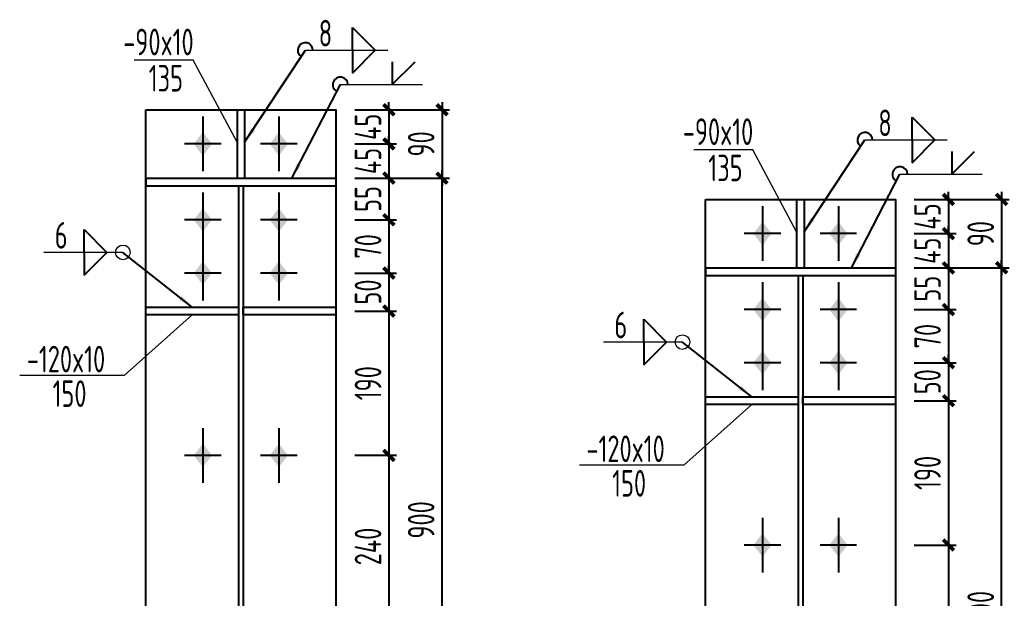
# Model space of a CAD drawing. Extents: x -3102990 to -851544, y -5293060 to -2540151.
# Drawn here: x -1181307 to -1168278, y -2663448 to -2655833 of the extents above; entities that cross this region are included whole.
import ezdxf

# ---------------------------------------------------------------- set-up
doc = ezdxf.new("R2010")
doc.units = 0
doc.header["$LTSCALE"] = 1000
doc.header["$PDMODE"] = 1
doc.linetypes.add('DOTE', pattern=[2.42, 2, -0.2, 0.02, -0.2])
doc.layers.get('0').update_dxf_attribs({"linetype": 'CONTINUOUS'})
doc.layers.get('Defpoints').update_dxf_attribs({"linetype": 'CONTINUOUS'})
for name, color, linetype in [('10', 7, 'CONTINUOUS'), ('AXIS', 253, 'DOTE'), ('COLU', 7, 'CONTINUOUS'), ('DIM', 3, 'CONTINUOUS'), ('TEXT', 7, 'CONTINUOUS'), ('WELD', 7, 'CONTINUOUS')]:
    doc.layers.add(name, color=color, linetype=linetype)
doc.styles.add('TSSD_Dimension', font='tssdeng.shx', dxfattribs={"width": 0.7, "bigfont": 'Hztxt.shx'})
doc.styles.add('TSSD_Rein', font='Tssdeng.shx', dxfattribs={"width": 0.75, "bigfont": 'hztxt.shx'})
doc.dimstyles.new('TSSD_10_100', dxfattribs={"dimtxt": 350, "dimasz": 100, "dimexe": 100, "dimexo": 250, "dimgap": 100, "dimtad": 1, "dimdec": 0, "dimlfac": 0.1, "dimzin": 0, "dimdsep": 46, "dimtxsty": 'TSSD_Dimension', "dimblk": 'ARCHTICK', "dimcen": 0, "dimdle": 100, "dimclrt": 7, "dimadec": 0, "dimazin": 0, "dimtfac": 1, "dimtdec": 0, "dimtix": 1, "dimtmove": 2, "dimatfit": 3, "dimldrblk": 'ARCHTICK', "dimfxl": 1, "dimtolj": 1, "dimtzin": 0, "dimarcsym": 0})
doc.dimstyles.new('TSSD_LEADER_STYLE_200.0', dxfattribs={"dimtxt": 700, "dimasz": 200, "dimexe": 200, "dimexo": 500, "dimgap": 0.09, "dimtad": 0, "dimtih": 1, "dimtoh": 1, "dimdec": 4, "dimzin": 0, "dimdsep": 46, "dimtxsty": 'Standard', "dimcen": 0.09, "dimdle": 200, "dimclrt": 7, "dimadec": 0, "dimazin": 0, "dimtfac": 1, "dimtdec": 4, "dimtofl": 0, "dimtmove": 0, "dimatfit": 3, "dimfxl": 1, "dimtolj": 1, "dimtzin": 0, "dimarcsym": 0})

# ---------------------------------------------------------------- blocks, each defined once
blk = doc.blocks.new('A$C5C7C78FF')
at = {"layer": '10', "color": 0}
blk.add_solid([(27, -141, -192), (-73, -11, -192), (127, -11, -192), (27, 119, -192)], dxfattribs=at)
at = {"layer": 'AXIS', "color": 0, "linetype": 'ByBlock'}
for p, q in [((27, -311, -192), (27, 289, -192)), ((227, -11, -192), (-173, -11, -192))]:
    blk.add_line(p, q, dxfattribs=at)
blk = doc.blocks.new('_ArchTick')
at = {"color": 0, "const_width": 0.5}
blk.add_lwpolyline([(-0.71, -0.71), (0.71, 0.71)], dxfattribs=at)
blk = doc.blocks.new('*D2942')
at = {"layer": 'Defpoints', "color": 0}
for p in [(-1177145, -2657017), (-1177145, -2657467), (-1176446, -2657467)]:
    blk.add_point(p, dxfattribs=at)
at = {"layer": 'DIM', "color": 0, "lineweight": -2}
for p, q in [((-1176895, -2657017), (-1176346, -2657017)), ((-1176446, -2657017), (-1176446, -2656917)), ((-1176446, -2657017), (-1176446, -2657467)), ((-1176895, -2657467), (-1176346, -2657467)), ((-1176446, -2657467), (-1176446, -2657567))]:
    blk.add_line(p, q, dxfattribs=at)
at = {"layer": 'DIM', "color": 0, "lineweight": -2, "xscale": 100, "yscale": 100, "zscale": 100}
for p, rotation in [((-1176446, -2657017), 270), ((-1176446, -2657467), 90)]:
    blk.add_blockref('_ArchTick', p, dxfattribs=dict(at, rotation=rotation))
at = {"layer": 'DIM', "color": 7, "insert": (-1176721, -2657242), "char_height": 350, "attachment_point": 5, "rotation": 90, "style": 'TSSD_Dimension'}
blk.add_mtext('\\A1;45', dxfattribs=at)
blk = doc.blocks.new('*D2943')
at = {"layer": 'Defpoints', "color": 0}
for p in [(-1177145, -2657467), (-1177145, -2657917), (-1176446, -2657917)]:
    blk.add_point(p, dxfattribs=at)
at = {"layer": 'DIM', "color": 0, "lineweight": -2}
for p, q in [((-1176446, -2657467), (-1176446, -2657367)), ((-1176895, -2657467), (-1176346, -2657467)), ((-1176446, -2657467), (-1176446, -2657917)), ((-1176895, -2657917), (-1176346, -2657917)), ((-1176446, -2657917), (-1176446, -2658017))]:
    blk.add_line(p, q, dxfattribs=at)
at = {"layer": 'DIM', "color": 0, "lineweight": -2, "xscale": 100, "yscale": 100, "zscale": 100}
for p, rotation in [((-1176446, -2657467), 270), ((-1176446, -2657917), 90)]:
    blk.add_blockref('_ArchTick', p, dxfattribs=dict(at, rotation=rotation))
at = {"layer": 'DIM', "color": 7, "insert": (-1176721, -2657692), "char_height": 350, "attachment_point": 5, "rotation": 90, "style": 'TSSD_Dimension'}
blk.add_mtext('\\A1;45', dxfattribs=at)
blk = doc.blocks.new('*D2944')
at = {"layer": 'Defpoints', "color": 0}
for p in [(-1177145, -2657917), (-1177145, -2658467), (-1176446, -2658467)]:
    blk.add_point(p, dxfattribs=at)
at = {"layer": 'DIM', "color": 0, "lineweight": -2}
for p, q in [((-1176895, -2657917), (-1176346, -2657917)), ((-1176446, -2657817), (-1176446, -2658567)), ((-1176895, -2658467), (-1176346, -2658467))]:
    blk.add_line(p, q, dxfattribs=at)
at = {"layer": 'DIM', "color": 0, "lineweight": -2, "xscale": 100, "yscale": 100, "zscale": 100}
for p, rotation in [((-1176446, -2657917), 90), ((-1176446, -2658467), 270)]:
    blk.add_blockref('_ArchTick', p, dxfattribs=dict(at, rotation=rotation))
at = {"layer": 'DIM', "color": 7, "insert": (-1176721, -2658192), "char_height": 350, "attachment_point": 5, "rotation": 90, "style": 'TSSD_Dimension'}
blk.add_mtext('\\A1;55', dxfattribs=at)
blk = doc.blocks.new('_WELD004')
at = {"color": 0, "linetype": 'ByBlock'}
for p, q in [((0, 1), (1, 0)), ((0, 0), (0, 1))]:
    blk.add_line(p, q, dxfattribs=at)
blk = doc.blocks.new('*D2953')
at = {"layer": 'Defpoints', "color": 0}
for p in [(-1177145, -2657017), (-1177145, -2657917), (-1175746, -2657917)]:
    blk.add_point(p, dxfattribs=at)
at = {"layer": 'DIM', "color": 0, "lineweight": -2}
for p, q in [((-1176895, -2657017), (-1175646, -2657017)), ((-1175746, -2656917), (-1175746, -2658017)), ((-1176895, -2657917), (-1175646, -2657917))]:
    blk.add_line(p, q, dxfattribs=at)
at = {"layer": 'DIM', "color": 0, "lineweight": -2, "xscale": 100, "yscale": 100, "zscale": 100}
for p, rotation in [((-1175746, -2657017), 90), ((-1175746, -2657917), 270)]:
    blk.add_blockref('_ArchTick', p, dxfattribs=dict(at, rotation=rotation))
at = {"layer": 'DIM', "color": 7, "insert": (-1176021, -2657467), "char_height": 350, "attachment_point": 5, "rotation": 90, "style": 'TSSD_Dimension'}
blk.add_mtext('\\A1;90', dxfattribs=at)
blk = doc.blocks.new('*D2955')
at = {"layer": 'Defpoints', "color": 0, "ltscale": 1.5}
for p in [(-1177145, -2657917), (-1175746, -2657917), (-1177145, -2666917)]:
    blk.add_point(p, dxfattribs=at)
at = {"layer": 'DIM', "color": 0, "lineweight": -2, "ltscale": 1.5}
for p, q in [((-1176895, -2657917), (-1175646, -2657917)), ((-1175746, -2667017), (-1175746, -2657817)), ((-1176895, -2666917), (-1175646, -2666917))]:
    blk.add_line(p, q, dxfattribs=at)
at = {"layer": 'DIM', "color": 0, "lineweight": -2, "ltscale": 1.5, "xscale": 100, "yscale": 100, "zscale": 100}
for p, rotation in [((-1175746, -2657917), 90), ((-1175746, -2666917), 270)]:
    blk.add_blockref('_ArchTick', p, dxfattribs=dict(at, rotation=rotation))
at = {"layer": 'DIM', "color": 7, "ltscale": 1.5, "insert": (-1176021, -2662417), "char_height": 350, "attachment_point": 5, "rotation": 90, "style": 'TSSD_Dimension'}
blk.add_mtext('\\A1;900', dxfattribs=at)
blk = doc.blocks.new('*D2940')
at = {"layer": 'Defpoints', "color": 0, "ltscale": 1.5}
for p in [(-1177145, -2658467), (-1177145, -2659167), (-1176446, -2659167)]:
    blk.add_point(p, dxfattribs=at)
at = {"layer": 'DIM', "color": 0, "lineweight": -2, "ltscale": 1.5}
for p, q in [((-1176446, -2658367), (-1176446, -2659267)), ((-1176895, -2658467), (-1176346, -2658467)), ((-1176895, -2659167), (-1176346, -2659167))]:
    blk.add_line(p, q, dxfattribs=at)
at = {"layer": 'DIM', "color": 0, "lineweight": -2, "ltscale": 1.5, "xscale": 100, "yscale": 100, "zscale": 100}
for p, rotation in [((-1176446, -2658467), 90), ((-1176446, -2659167), 270)]:
    blk.add_blockref('_ArchTick', p, dxfattribs=dict(at, rotation=rotation))
at = {"layer": 'DIM', "color": 7, "ltscale": 1.5, "insert": (-1176721, -2658817), "char_height": 350, "attachment_point": 5, "rotation": 90, "style": 'TSSD_Dimension'}
blk.add_mtext('\\A1;70', dxfattribs=at)
blk = doc.blocks.new('*D2941')
at = {"layer": 'Defpoints', "color": 0, "ltscale": 1.5}
for p in [(-1177145, -2659167), (-1177145, -2659667), (-1176446, -2659667)]:
    blk.add_point(p, dxfattribs=at)
at = {"layer": 'DIM', "color": 0, "lineweight": -2, "ltscale": 1.5}
for p, q in [((-1176446, -2659167), (-1176446, -2659067)), ((-1176895, -2659167), (-1176346, -2659167)), ((-1176446, -2659167), (-1176446, -2659667)), ((-1176895, -2659667), (-1176346, -2659667)), ((-1176446, -2659667), (-1176446, -2659767))]:
    blk.add_line(p, q, dxfattribs=at)
at = {"layer": 'DIM', "color": 0, "lineweight": -2, "ltscale": 1.5, "xscale": 100, "yscale": 100, "zscale": 100}
for p, rotation in [((-1176446, -2659167), 270), ((-1176446, -2659667), 90)]:
    blk.add_blockref('_ArchTick', p, dxfattribs=dict(at, rotation=rotation))
at = {"layer": 'DIM', "color": 7, "ltscale": 1.5, "insert": (-1176721, -2659417), "char_height": 350, "attachment_point": 5, "rotation": 90, "style": 'TSSD_Dimension'}
blk.add_mtext('\\A1;50', dxfattribs=at)
blk = doc.blocks.new('*D2956')
at = {"layer": 'Defpoints', "color": 0, "ltscale": 1.5}
for p in [(-1177145, -2659667), (-1177145, -2661567), (-1176446, -2661567)]:
    blk.add_point(p, dxfattribs=at)
at = {"layer": 'DIM', "color": 0, "lineweight": -2, "ltscale": 1.5}
for p, q in [((-1176446, -2659567), (-1176446, -2661667)), ((-1176895, -2659667), (-1176346, -2659667)), ((-1176895, -2661567), (-1176346, -2661567))]:
    blk.add_line(p, q, dxfattribs=at)
at = {"layer": 'DIM', "color": 0, "lineweight": -2, "ltscale": 1.5, "xscale": 100, "yscale": 100, "zscale": 100}
for p, rotation in [((-1176446, -2659667), 90), ((-1176446, -2661567), 270)]:
    blk.add_blockref('_ArchTick', p, dxfattribs=dict(at, rotation=rotation))
at = {"layer": 'DIM', "color": 7, "ltscale": 1.5, "insert": (-1176721, -2660617), "char_height": 350, "attachment_point": 5, "rotation": 90, "style": 'TSSD_Dimension'}
blk.add_mtext('\\A1;190', dxfattribs=at)
blk = doc.blocks.new('*D2957')
at = {"layer": 'Defpoints', "color": 0, "ltscale": 1.5}
for p in [(-1177145, -2661567), (-1177145, -2663967), (-1176446, -2663967)]:
    blk.add_point(p, dxfattribs=at)
at = {"layer": 'DIM', "color": 0, "lineweight": -2, "ltscale": 1.5}
for p, q in [((-1176895, -2661567), (-1176346, -2661567)), ((-1176446, -2661467), (-1176446, -2664067)), ((-1176895, -2663967), (-1176346, -2663967))]:
    blk.add_line(p, q, dxfattribs=at)
at = {"layer": 'DIM', "color": 0, "lineweight": -2, "ltscale": 1.5, "xscale": 100, "yscale": 100, "zscale": 100}
for p, rotation in [((-1176446, -2661567), 90), ((-1176446, -2663967), 270)]:
    blk.add_blockref('_ArchTick', p, dxfattribs=dict(at, rotation=rotation))
at = {"layer": 'DIM', "color": 7, "ltscale": 1.5, "insert": (-1176721, -2662767), "char_height": 350, "attachment_point": 5, "rotation": 90, "style": 'TSSD_Dimension'}
blk.add_mtext('\\A1;240', dxfattribs=at)
blk = doc.blocks.new('*D2962')
at = {"layer": 'Defpoints', "color": 0}
for p in [(-1169777, -2658198), (-1169777, -2658648), (-1169078, -2658648)]:
    blk.add_point(p, dxfattribs=at)
at = {"layer": 'DIM', "color": 0, "lineweight": -2}
for p, q in [((-1169527, -2658198), (-1168978, -2658198)), ((-1169078, -2658198), (-1169078, -2658098)), ((-1169078, -2658198), (-1169078, -2658648)), ((-1169527, -2658648), (-1168978, -2658648)), ((-1169078, -2658648), (-1169078, -2658748))]:
    blk.add_line(p, q, dxfattribs=at)
at = {"layer": 'DIM', "color": 0, "lineweight": -2, "xscale": 100, "yscale": 100, "zscale": 100}
for p, rotation in [((-1169078, -2658198), 270), ((-1169078, -2658648), 90)]:
    blk.add_blockref('_ArchTick', p, dxfattribs=dict(at, rotation=rotation))
at = {"layer": 'DIM', "color": 7, "insert": (-1169353, -2658423), "char_height": 350, "attachment_point": 5, "rotation": 90, "style": 'TSSD_Dimension'}
blk.add_mtext('\\A1;45', dxfattribs=at)
blk = doc.blocks.new('*D2963')
at = {"layer": 'Defpoints', "color": 0}
for p in [(-1169777, -2658648), (-1169777, -2659098), (-1169078, -2659098)]:
    blk.add_point(p, dxfattribs=at)
at = {"layer": 'DIM', "color": 0, "lineweight": -2}
for p, q in [((-1169078, -2658648), (-1169078, -2658548)), ((-1169527, -2658648), (-1168978, -2658648)), ((-1169078, -2658648), (-1169078, -2659098)), ((-1169527, -2659098), (-1168978, -2659098)), ((-1169078, -2659098), (-1169078, -2659198))]:
    blk.add_line(p, q, dxfattribs=at)
at = {"layer": 'DIM', "color": 0, "lineweight": -2, "xscale": 100, "yscale": 100, "zscale": 100}
for p, rotation in [((-1169078, -2658648), 270), ((-1169078, -2659098), 90)]:
    blk.add_blockref('_ArchTick', p, dxfattribs=dict(at, rotation=rotation))
at = {"layer": 'DIM', "color": 7, "insert": (-1169353, -2658873), "char_height": 350, "attachment_point": 5, "rotation": 90, "style": 'TSSD_Dimension'}
blk.add_mtext('\\A1;45', dxfattribs=at)
blk = doc.blocks.new('*D2964')
at = {"layer": 'Defpoints', "color": 0}
for p in [(-1169777, -2659098), (-1169777, -2659648), (-1169078, -2659648)]:
    blk.add_point(p, dxfattribs=at)
at = {"layer": 'DIM', "color": 0, "lineweight": -2}
for p, q in [((-1169527, -2659098), (-1168978, -2659098)), ((-1169078, -2658998), (-1169078, -2659748)), ((-1169527, -2659648), (-1168978, -2659648))]:
    blk.add_line(p, q, dxfattribs=at)
at = {"layer": 'DIM', "color": 0, "lineweight": -2, "xscale": 100, "yscale": 100, "zscale": 100}
for p, rotation in [((-1169078, -2659098), 90), ((-1169078, -2659648), 270)]:
    blk.add_blockref('_ArchTick', p, dxfattribs=dict(at, rotation=rotation))
at = {"layer": 'DIM', "color": 7, "insert": (-1169353, -2659373), "char_height": 350, "attachment_point": 5, "rotation": 90, "style": 'TSSD_Dimension'}
blk.add_mtext('\\A1;55', dxfattribs=at)
blk = doc.blocks.new('*D2973')
at = {"layer": 'Defpoints', "color": 0}
for p in [(-1169777, -2658198), (-1169777, -2659098), (-1168378, -2659098)]:
    blk.add_point(p, dxfattribs=at)
at = {"layer": 'DIM', "color": 0, "lineweight": -2}
for p, q in [((-1169527, -2658198), (-1168278, -2658198)), ((-1168378, -2658098), (-1168378, -2659198)), ((-1169527, -2659098), (-1168278, -2659098))]:
    blk.add_line(p, q, dxfattribs=at)
at = {"layer": 'DIM', "color": 0, "lineweight": -2, "xscale": 100, "yscale": 100, "zscale": 100}
for p, rotation in [((-1168378, -2658198), 90), ((-1168378, -2659098), 270)]:
    blk.add_blockref('_ArchTick', p, dxfattribs=dict(at, rotation=rotation))
at = {"layer": 'DIM', "color": 7, "insert": (-1168653, -2658648), "char_height": 350, "attachment_point": 5, "rotation": 90, "style": 'TSSD_Dimension'}
blk.add_mtext('\\A1;90', dxfattribs=at)
blk = doc.blocks.new('*D2975')
at = {"layer": 'Defpoints', "color": 0, "ltscale": 1.5}
for p in [(-1169777, -2659098), (-1168378, -2659098), (-1169777, -2668098)]:
    blk.add_point(p, dxfattribs=at)
at = {"layer": 'DIM', "color": 0, "lineweight": -2, "ltscale": 1.5}
for p, q in [((-1169527, -2659098), (-1168278, -2659098)), ((-1168378, -2668198), (-1168378, -2658998)), ((-1169527, -2668098), (-1168278, -2668098))]:
    blk.add_line(p, q, dxfattribs=at)
at = {"layer": 'DIM', "color": 0, "lineweight": -2, "ltscale": 1.5, "xscale": 100, "yscale": 100, "zscale": 100}
for p, rotation in [((-1168378, -2659098), 90), ((-1168378, -2668098), 270)]:
    blk.add_blockref('_ArchTick', p, dxfattribs=dict(at, rotation=rotation))
at = {"layer": 'DIM', "color": 7, "ltscale": 1.5, "insert": (-1168653, -2663598), "char_height": 350, "attachment_point": 5, "rotation": 90, "style": 'TSSD_Dimension'}
blk.add_mtext('\\A1;900', dxfattribs=at)
blk = doc.blocks.new('*D2976')
at = {"layer": 'Defpoints', "color": 0, "ltscale": 1.5}
for p in [(-1169777, -2659648), (-1169777, -2660348), (-1169078, -2660348)]:
    blk.add_point(p, dxfattribs=at)
at = {"layer": 'DIM', "color": 0, "lineweight": -2, "ltscale": 1.5}
for p, q in [((-1169078, -2659548), (-1169078, -2660448)), ((-1169527, -2659648), (-1168978, -2659648)), ((-1169527, -2660348), (-1168978, -2660348))]:
    blk.add_line(p, q, dxfattribs=at)
at = {"layer": 'DIM', "color": 0, "lineweight": -2, "ltscale": 1.5, "xscale": 100, "yscale": 100, "zscale": 100}
for p, rotation in [((-1169078, -2659648), 90), ((-1169078, -2660348), 270)]:
    blk.add_blockref('_ArchTick', p, dxfattribs=dict(at, rotation=rotation))
at = {"layer": 'DIM', "color": 7, "ltscale": 1.5, "insert": (-1169353, -2659998), "char_height": 350, "attachment_point": 5, "rotation": 90, "style": 'TSSD_Dimension'}
blk.add_mtext('\\A1;70', dxfattribs=at)
blk = doc.blocks.new('*D2977')
at = {"layer": 'Defpoints', "color": 0, "ltscale": 1.5}
for p in [(-1169777, -2660348), (-1169777, -2660848), (-1169078, -2660848)]:
    blk.add_point(p, dxfattribs=at)
at = {"layer": 'DIM', "color": 0, "lineweight": -2, "ltscale": 1.5}
for p, q in [((-1169078, -2660348), (-1169078, -2660248)), ((-1169527, -2660348), (-1168978, -2660348)), ((-1169078, -2660348), (-1169078, -2660848)), ((-1169527, -2660848), (-1168978, -2660848)), ((-1169078, -2660848), (-1169078, -2660948))]:
    blk.add_line(p, q, dxfattribs=at)
at = {"layer": 'DIM', "color": 0, "lineweight": -2, "ltscale": 1.5, "xscale": 100, "yscale": 100, "zscale": 100}
for p, rotation in [((-1169078, -2660348), 270), ((-1169078, -2660848), 90)]:
    blk.add_blockref('_ArchTick', p, dxfattribs=dict(at, rotation=rotation))
at = {"layer": 'DIM', "color": 7, "ltscale": 1.5, "insert": (-1169353, -2660598), "char_height": 350, "attachment_point": 5, "rotation": 90, "style": 'TSSD_Dimension'}
blk.add_mtext('\\A1;50', dxfattribs=at)
blk = doc.blocks.new('*D2959')
at = {"layer": 'Defpoints', "color": 0, "ltscale": 1.5}
for p in [(-1169777, -2660848), (-1169777, -2662748), (-1169078, -2662748)]:
    blk.add_point(p, dxfattribs=at)
at = {"layer": 'DIM', "color": 0, "lineweight": -2, "ltscale": 1.5}
for p, q in [((-1169078, -2660748), (-1169078, -2662848)), ((-1169527, -2660848), (-1168978, -2660848)), ((-1169527, -2662748), (-1168978, -2662748))]:
    blk.add_line(p, q, dxfattribs=at)
at = {"layer": 'DIM', "color": 0, "lineweight": -2, "ltscale": 1.5, "xscale": 100, "yscale": 100, "zscale": 100}
for p, rotation in [((-1169078, -2660848), 90), ((-1169078, -2662748), 270)]:
    blk.add_blockref('_ArchTick', p, dxfattribs=dict(at, rotation=rotation))
at = {"layer": 'DIM', "color": 7, "ltscale": 1.5, "insert": (-1169353, -2661798), "char_height": 350, "attachment_point": 5, "rotation": 90, "style": 'TSSD_Dimension'}
blk.add_mtext('\\A1;190', dxfattribs=at)
blk = doc.blocks.new('*D2960')
at = {"layer": 'Defpoints', "color": 0, "ltscale": 1.5}
for p in [(-1169777, -2662748), (-1169777, -2665148), (-1169078, -2665148)]:
    blk.add_point(p, dxfattribs=at)
at = {"layer": 'DIM', "color": 0, "lineweight": -2, "ltscale": 1.5}
for p, q in [((-1169527, -2662748), (-1168978, -2662748)), ((-1169078, -2662648), (-1169078, -2665248)), ((-1169527, -2665148), (-1168978, -2665148))]:
    blk.add_line(p, q, dxfattribs=at)
at = {"layer": 'DIM', "color": 0, "lineweight": -2, "ltscale": 1.5, "xscale": 100, "yscale": 100, "zscale": 100}
for p, rotation in [((-1169078, -2662748), 90), ((-1169078, -2665148), 270)]:
    blk.add_blockref('_ArchTick', p, dxfattribs=dict(at, rotation=rotation))
at = {"layer": 'DIM', "color": 7, "ltscale": 1.5, "insert": (-1169353, -2663948), "char_height": 350, "attachment_point": 5, "rotation": 90, "style": 'TSSD_Dimension'}
blk.add_mtext('\\A1;240', dxfattribs=at)

msp = doc.modelspace()

# ---------------------------------------------------------------- linework, layer by layer
at = {"layer": 'COLU', "linetype": 'ByBlock', "lineweight": 9}
for p, q in [((-1179023.59, -2656364.22, 192), (-1179799.65, -2656364.22, 192)), ((-1178445.4, -2657442.49), (-1179023.59, -2656364.22, 192)), ((-1171654.76, -2657544.93, 192), (-1172430.81, -2657544.93, 192)), ((-1171076.56, -2658623.2), (-1171654.76, -2657544.93, 192)), ((-1179035.4, -2659717.49), (-1179932.68, -2660516.6)), ((-1179932.68, -2660516.6), (-1181306.68, -2660516.6)), ((-1171666.56, -2660898.2), (-1172563.85, -2661697.31)), ((-1172563.85, -2661697.31), (-1173937.84, -2661697.31))]:
    msp.add_line(p, q, dxfattribs=at)
at = {"layer": 'COLU', "linetype": 'ByBlock'}
for p, q in [((-1178445.4, -2657017.49), (-1178445.4, -2657917.49)), ((-1178345.4, -2657017.49), (-1178345.4, -2657917.49)), ((-1179645.4, -2657917.49), (-1177145.4, -2657917.49)), ((-1179645.4, -2657917.49), (-1179645.4, -2658017.49)), ((-1178445.4, -2657917.49), (-1178345.4, -2657917.49)), ((-1177145.4, -2657917.49), (-1177145.4, -2658017.49)), ((-1179645.4, -2658017.49), (-1177145.4, -2658017.49)), ((-1178425.4, -2658017.49), (-1178425.4, -2666817.49)), ((-1178365.4, -2658017.49), (-1178365.4, -2666817.49)), ((-1171076.56, -2658198.2), (-1171076.56, -2659098.2)), ((-1170976.56, -2658198.2), (-1170976.56, -2659098.2)), ((-1172276.56, -2659098.2), (-1169776.56, -2659098.2)), ((-1172276.56, -2659098.2), (-1172276.56, -2659198.2)), ((-1171076.56, -2659098.2), (-1170976.56, -2659098.2)), ((-1169776.56, -2659098.2), (-1169776.56, -2659198.2)), ((-1172276.56, -2659198.2), (-1169776.56, -2659198.2)), ((-1171056.56, -2659198.2), (-1171056.56, -2667998.2)), ((-1170996.56, -2659198.2), (-1170996.56, -2667998.2))]:
    msp.add_line(p, q, dxfattribs=at)
at = {"layer": 'COLU'}
for points in [[(-1179645.4, -2657017.49), (-1177145.4, -2657017.49), (-1177145.4, -2668817.49), (-1179645.4, -2668817.49)], [(-1172276.56, -2658198.2), (-1169776.56, -2658198.2), (-1169776.56, -2668998.2), (-1172276.56, -2668998.2)]]:
    msp.add_lwpolyline(points, close=True, dxfattribs=at)
at = {"layer": 'COLU', "elevation": 0}
for points in [[(-1179645.4, -2659617.49), (-1178425.4, -2659617.49), (-1178425.4, -2659717.49), (-1179645.4, -2659717.49)], [(-1178365.4, -2659617.49), (-1177145.4, -2659617.49), (-1177145.4, -2659717.49), (-1178365.4, -2659717.49)], [(-1172276.56, -2660798.2), (-1171056.56, -2660798.2), (-1171056.56, -2660898.2), (-1172276.56, -2660898.2)], [(-1170996.56, -2660798.2), (-1169776.56, -2660798.2), (-1169776.56, -2660898.2), (-1170996.56, -2660898.2)]]:
    msp.add_lwpolyline(points, close=True, dxfattribs=at)
at = {"layer": 'WELD', "lineweight": 9}
for p, q in [((-1177546.09, -2656234.21), (-1176462.12, -2656234.21)), ((-1177085.43, -2656686.43), (-1176001.47, -2656686.43)), ((-1170177.25, -2657414.93), (-1169093.29, -2657414.93)), ((-1169716.6, -2657867.15), (-1168632.63, -2657867.15)), ((-1179949.56, -2658895.22, -288), (-1180990.66, -2658895.22, -288)), ((-1172580.73, -2660075.93, -288), (-1173621.83, -2660075.93, -288))]:
    msp.add_line(p, q, dxfattribs=at)
for centre in [(-1179949.56, -2658895.22, -288), (-1172580.73, -2660075.93, -288)]:
    msp.add_circle(centre, 96.07, dxfattribs=at)
at = {"layer": 'WELD'}
for centre, end in [((-1177546.09, -2656234.21), 232.532418), ((-1177085.43, -2656686.43), 242.549377), ((-1170177.25, -2657414.93), 232.532418), ((-1169716.6, -2657867.15), 242.549377)]:
    msp.add_arc(centre, 100, 0, end, dxfattribs=at)

# ---------------------------------------------------------------- block references
at = {"layer": 'COLU', "linetype": 'ByBlock', "xscale": -1.199999999953434, "yscale": 1.199999999720603, "zscale": 1.200000000000045, "rotation": 180}
for p in [(-1178928.07, -2657480.92, 230.4), (-1177928.07, -2657480.92, 230.4), (-1178928.07, -2658480.92, 230.4), (-1177928.07, -2658480.92, 230.4), (-1171559.23, -2658661.63, 230.4), (-1170559.23, -2658661.63, 230.4), (-1178928.07, -2659180.92, 230.4), (-1177928.07, -2659180.92, 230.4), (-1171559.23, -2659661.63, 230.4), (-1170559.23, -2659661.63, 230.4), (-1171559.23, -2660361.63, 230.4), (-1170559.23, -2660361.63, 230.4), (-1178928.07, -2661580.92, 230.4), (-1177928.07, -2661580.92, 230.4), (-1171559.23, -2662761.63, 230.4), (-1170559.23, -2662761.63, 230.4)]:
    msp.add_blockref('A$C5C7C78FF', p, dxfattribs=at)
at = {"layer": 'WELD', "yscale": 300, "zscale": 300}
for p, xscale, rotation in [((-1176926.38, -2656234.21), 300, 359.999999999911), ((-1176926.38, -2656234.21), -300, 180), ((-1176401.47, -2656386.43), -300, 180), ((-1169557.54, -2657414.93), 300, 359.999999999911), ((-1169557.54, -2657414.93), -300, 180), ((-1169032.63, -2657567.15), -300, 180), ((-1180459.17, -2658895.22, -288), -300, 180), ((-1173090.33, -2660075.93, -288), -300, 180)]:
    msp.add_blockref('_WELD004', p, dxfattribs=dict(at, xscale=xscale, rotation=rotation))
at = {"layer": 'WELD', "xscale": 300, "yscale": 300, "zscale": 300}
for p in [(-1180459.17, -2658895.22, -288), (-1173090.33, -2660075.93, -288)]:
    msp.add_blockref('_WELD004', p, dxfattribs=at)

# ---------------------------------------------------------------- texts
at = {"layer": 'TEXT', "lineweight": 9, "style": 'TSSD_Rein', "width": 0.7}
for s, p in [('8', (-1177369.81, -2656184.21)), ('-90x10', (-1179944.34, -2656300.36, 192)), ('135', (-1179608.44, -2656777.54, 192)), ('8', (-1170000.97, -2657364.93)), ('-90x10', (-1172575.51, -2657481.07, 192)), ('135', (-1172239.6, -2657958.25, 192)), ('6', (-1180845.77, -2658845.22, -288)), ('6', (-1173476.94, -2660025.93, -288)), ('-120x10', (-1181213.76, -2660474.99)), ('150', (-1180875.27, -2660929.91)), ('-120x10', (-1173844.93, -2661655.7)), ('150', (-1173506.43, -2662110.63))]:
    msp.add_text(s, height=350, dxfattribs=at).set_placement(p)

# ---------------------------------------------------------------- dimensions: what is measured, and where the dimension line sits
at = {"layer": 'DIM'}
for base, p1, p2, picture, middle in [((-1176446.36, -2657467.49), (-1177145.4, -2657017.49), (-1177145.4, -2657467.49), '*D2942', (-1176721.36, -2657242.49)), ((-1175746.39, -2657917.49), (-1177145.4, -2657017.49), (-1177145.4, -2657917.49), '*D2953', (-1176021.39, -2657467.49)), ((-1176446.36, -2657917.49), (-1177145.4, -2657467.49), (-1177145.4, -2657917.49), '*D2943', (-1176721.36, -2657692.49)), ((-1176446.36, -2658467.49), (-1177145.4, -2657917.49), (-1177145.4, -2658467.49), '*D2944', (-1176721.36, -2658192.49)), ((-1169077.52, -2658648.2), (-1169776.56, -2658198.2), (-1169776.56, -2658648.2), '*D2962', (-1169352.52, -2658423.2)), ((-1168377.56, -2659098.2), (-1169776.56, -2658198.2), (-1169776.56, -2659098.2), '*D2973', (-1168652.56, -2658648.2)), ((-1169077.52, -2659098.2), (-1169776.56, -2658648.2), (-1169776.56, -2659098.2), '*D2963', (-1169352.52, -2658873.2)), ((-1169077.52, -2659648.2), (-1169776.56, -2659098.2), (-1169776.56, -2659648.2), '*D2964', (-1169352.52, -2659373.2))]:
    dim = msp.add_linear_dim(base=base, p1=p1, p2=p2, angle=90, dimstyle='TSSD_10_100', dxfattribs=at)
    dim.commit()
    dim.dimension.update_dxf_attribs({"geometry": picture, "text_midpoint": middle})
at = {"layer": 'DIM', "ltscale": 1.5}
for base, p1, p2, picture, middle in [((-1175746.39, -2657917.49, 288), (-1177145.4, -2666917.49, 288), (-1177145.4, -2657917.49, 288), '*D2955', (-1176021.39, -2662417.49, 288)), ((-1176446.36, -2659167.49, 288), (-1177145.4, -2658467.49, 288), (-1177145.4, -2659167.49, 288), '*D2940', (-1176721.36, -2658817.49, 288)), ((-1176446.36, -2659667.49, 288), (-1177145.4, -2659167.49, 288), (-1177145.4, -2659667.49, 288), '*D2941', (-1176721.36, -2659417.49, 288)), ((-1168377.56, -2659098.2, 288), (-1169776.56, -2668098.2, 288), (-1169776.56, -2659098.2, 288), '*D2975', (-1168652.56, -2663598.2, 288)), ((-1176446.36, -2661567.49), (-1177145.4, -2659667.49), (-1177145.4, -2661567.49), '*D2956', (-1176721.36, -2660617.49)), ((-1169077.52, -2660348.2, 288), (-1169776.56, -2659648.2, 288), (-1169776.56, -2660348.2, 288), '*D2976', (-1169352.52, -2659998.2, 288)), ((-1169077.52, -2660848.2, 288), (-1169776.56, -2660348.2, 288), (-1169776.56, -2660848.2, 288), '*D2977', (-1169352.52, -2660598.2, 288)), ((-1169077.52, -2662748.2), (-1169776.56, -2660848.2), (-1169776.56, -2662748.2), '*D2959', (-1169352.52, -2661798.2)), ((-1176446.36, -2663967.49), (-1177145.4, -2661567.49), (-1177145.4, -2663967.49), '*D2957', (-1176721.36, -2662767.49)), ((-1169077.52, -2665148.2), (-1169776.56, -2662748.2), (-1169776.56, -2665148.2), '*D2960', (-1169352.52, -2663948.2))]:
    dim = msp.add_linear_dim(base=base, p1=p1, p2=p2, angle=90, dimstyle='TSSD_10_100', dxfattribs=at)
    dim.commit()
    dim.dimension.update_dxf_attribs({"geometry": picture, "text_midpoint": middle})

# ---------------------------------------------------------------- leaders
at = {"layer": 'WELD', "lineweight": 9}
for points in [[(-1178345.4, -2657443.25), (-1177546.09, -2656234.21)], [(-1177724.93, -2657917.49), (-1177085.43, -2656686.43)], [(-1170976.56, -2658623.96), (-1170177.25, -2657414.93)], [(-1170356.1, -2659098.2), (-1169716.6, -2657867.15)], [(-1179035.4, -2659617.49, -288), (-1179949.56, -2658895.22, -288)], [(-1171666.56, -2660798.2, -288), (-1172580.73, -2660075.93, -288)]]:
    msp.add_leader(points, dimstyle='TSSD_LEADER_STYLE_200.0', dxfattribs=at)

doc.saveas('drawing.dxf')
